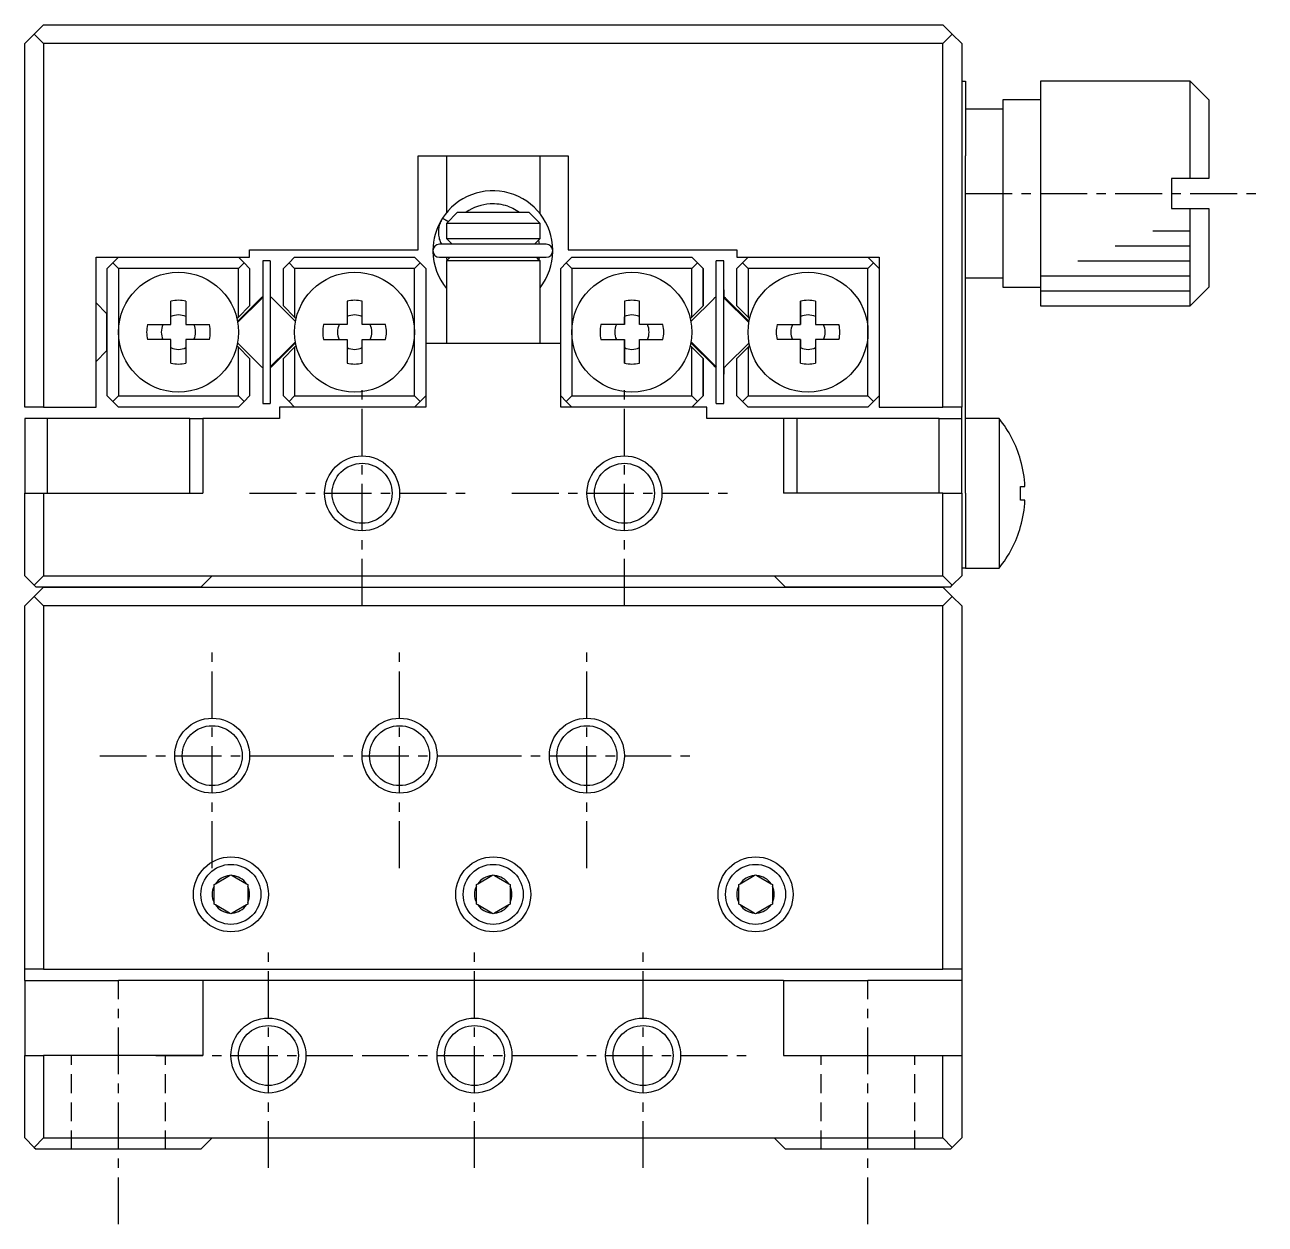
# Model space of a CAD drawing. Extents: x 10 to 206, y 10 to 153.
# Drawn here: x 90.24 to 123.34, y 31.4 to 63.4 of the extents above; entities that cross this region are included whole.
import ezdxf

# ---------------------------------------------------------------- set-up
doc = ezdxf.new("R2010")
doc.units = 0
doc.linetypes.add('CENTER', pattern=[2, 1.25, -0.25, 0.25, -0.25])
doc.linetypes.add('DASHED', pattern=[0.75, 0.5, -0.25])
doc.layers.get('0').update_dxf_attribs({"linetype": 'CONTINUOUS'})
doc.layers.add('CENTER', color=1, linetype='CENTER')

msp = doc.modelspace()

# ---------------------------------------------------------------- linework, layer by layer
at = {"color": 7, "linetype": 'CONTINUOUS'}
for p, q in [((90.741, 63.397), (90.491, 63.147)), ((90.741, 63.397), (114.741, 63.397)), ((114.991, 63.147), (114.741, 63.397)), ((90.491, 63.147), (90.241, 62.897)), ((90.241, 53.197), (90.241, 62.897)), ((90.741, 62.897), (90.491, 63.147)), ((90.741, 62.897), (90.741, 53.197)), ((114.741, 62.897), (90.741, 62.897)), ((114.991, 63.147), (114.741, 62.897)), ((114.741, 53.197), (114.741, 62.897)), ((115.241, 62.897), (114.991, 63.147)), ((115.241, 62.897), (115.241, 53.197)), ((115.241, 61.897), (115.341, 61.897)), ((115.341, 61.897), (115.341, 59.897)), ((117.341, 61.897), (117.341, 55.897)), ((121.341, 61.897), (117.341, 61.897)), ((121.341, 59.297), (121.341, 61.897)), ((121.841, 61.397), (121.341, 61.897)), ((116.341, 61.397), (116.341, 56.397)), ((117.341, 61.397), (116.341, 61.397)), ((121.841, 61.397), (121.841, 59.297)), ((116.341, 61.147), (115.341, 61.147)), ((100.741, 59.897), (104.741, 59.897)), ((100.741, 57.397), (100.741, 59.897)), ((101.491, 59.897), (101.491, 58.377)), ((103.991, 58.355), (103.991, 59.897)), ((104.741, 59.897), (104.741, 57.397)), ((115.341, 51.697), (115.341, 59.897)), ((120.841, 59.297), (120.841, 58.497)), ((121.341, 59.297), (120.841, 59.297)), ((121.841, 59.297), (121.341, 59.297)), ((101.791, 58.397), (101.491, 58.097)), ((101.791, 58.397), (103.691, 58.397)), ((103.129, 58.554), (103.261, 58.502)), ((103.261, 58.502), (103.353, 58.454)), ((103.353, 58.454), (103.444, 58.397)), ((103.991, 58.097), (103.691, 58.397)), ((120.841, 58.497), (121.341, 58.497)), ((121.341, 55.897), (121.341, 58.497)), ((121.341, 58.497), (121.841, 58.497)), ((121.841, 58.497), (121.841, 56.397)), ((101.281, 57.947), (101.278, 57.914)), ((101.286, 57.98), (101.281, 57.947)), ((101.292, 58.013), (101.286, 57.98)), ((101.301, 58.046), (101.292, 58.013)), ((101.31, 58.078), (101.301, 58.046)), ((101.322, 58.109), (101.31, 58.078)), ((101.334, 58.14), (101.322, 58.109)), ((101.349, 58.17), (101.334, 58.14)), ((101.365, 58.2), (101.349, 58.17)), ((101.382, 58.228), (101.361, 58.193)), ((101.381, 58.227), (101.365, 58.2)), ((101.382, 58.228), (101.381, 58.227)), ((101.387, 58.235), (101.382, 58.228)), ((101.383, 58.228), (101.382, 58.228)), ((101.385, 58.228), (101.383, 58.228)), ((101.387, 58.227), (101.385, 58.228)), ((101.387, 58.235), (101.545, 58.151)), ((101.391, 58.226), (101.387, 58.227)), ((101.395, 58.224), (101.391, 58.226)), ((101.4, 58.222), (101.395, 58.224)), ((101.406, 58.22), (101.4, 58.222)), ((101.413, 58.216), (101.406, 58.22)), ((101.42, 58.213), (101.413, 58.216)), ((101.427, 58.209), (101.42, 58.213)), ((101.436, 58.205), (101.427, 58.209)), ((101.444, 58.2), (101.436, 58.205)), ((101.454, 58.195), (101.444, 58.2)), ((101.463, 58.189), (101.454, 58.195)), ((101.473, 58.183), (101.463, 58.189)), ((101.484, 58.177), (101.473, 58.183)), ((101.494, 58.171), (101.484, 58.177)), ((103.991, 58.097), (101.491, 58.097)), ((101.491, 58.097), (101.491, 57.697)), ((101.505, 58.164), (101.494, 58.171)), ((101.516, 58.158), (101.505, 58.164)), ((101.527, 58.151), (101.516, 58.158)), ((101.538, 58.144), (101.527, 58.151)), ((103.991, 57.697), (103.991, 58.097)), ((104.082, 58.226), (104.082, 58.227)), ((104.082, 58.227), (104.082, 58.227)), ((104.103, 58.191), (104.082, 58.227)), ((101.278, 57.914), (101.276, 57.881)), ((101.276, 57.881), (101.277, 57.847)), ((101.277, 57.847), (101.278, 57.814)), ((101.278, 57.814), (101.282, 57.781)), ((101.282, 57.781), (101.287, 57.748)), ((101.287, 57.748), (101.294, 57.715)), ((101.294, 57.715), (101.302, 57.682)), ((101.302, 57.682), (101.312, 57.65)), ((101.312, 57.65), (101.324, 57.619)), ((101.324, 57.619), (101.337, 57.588)), ((101.491, 57.697), (103.991, 57.697)), ((101.491, 57.697), (101.644, 57.544)), ((103.838, 57.544), (103.991, 57.697)), ((103.949, 57.655), (103.97, 57.543)), ((96.241, 57.397), (100.741, 57.397)), ((96.241, 57.197), (96.241, 57.397)), ((104.156, 57.544), (101.306, 57.544)), ((101.337, 57.588), (101.352, 57.558)), ((101.352, 57.558), (101.359, 57.544)), ((104.741, 57.397), (109.241, 57.397)), ((109.241, 57.397), (109.241, 57.197)), ((92.141, 57.197), (96.241, 57.197)), ((92.141, 53.197), (92.141, 57.197)), ((92.591, 57.047), (92.441, 56.897)), ((92.591, 57.047), (92.741, 57.197)), ((92.741, 56.897), (92.591, 57.047)), ((95.941, 57.197), (96.091, 57.047)), ((96.091, 57.047), (95.941, 56.897)), ((96.241, 56.897), (96.091, 57.047)), ((96.591, 57.097), (96.591, 53.297)), ((96.791, 57.097), (96.591, 57.097)), ((96.791, 57.097), (96.791, 53.297)), ((97.291, 57.047), (97.141, 56.897)), ((97.291, 57.047), (97.441, 57.197)), ((97.441, 56.897), (97.291, 57.047)), ((97.441, 57.197), (100.641, 57.197)), ((100.641, 57.197), (100.791, 57.047)), ((100.791, 57.047), (100.641, 56.897)), ((100.941, 56.897), (100.791, 57.047)), ((101.306, 57.194), (104.156, 57.194)), ((101.588, 57.194), (101.491, 57.097)), ((103.991, 57.097), (101.491, 57.097)), ((101.491, 57.097), (101.491, 54.897)), ((101.507, 57.114), (101.494, 57.194)), ((101.588, 57.194), (101.508, 57.114)), ((103.958, 57.129), (103.894, 57.194)), ((103.991, 57.097), (103.894, 57.194)), ((103.97, 57.194), (103.959, 57.129)), ((103.991, 54.897), (103.991, 57.097)), ((104.691, 57.047), (104.541, 56.897)), ((104.691, 57.047), (104.841, 57.197)), ((104.841, 56.897), (104.691, 57.047)), ((104.841, 57.197), (108.041, 57.197)), ((108.041, 57.197), (108.191, 57.047)), ((108.191, 57.047), (108.041, 57.197)), ((108.191, 57.047), (108.041, 56.897)), ((108.341, 56.897), (108.191, 57.047)), ((108.191, 57.047), (108.341, 56.897)), ((108.691, 53.297), (108.691, 57.097)), ((108.891, 57.097), (108.691, 57.097)), ((108.891, 53.297), (108.891, 57.097)), ((108.891, 56.139), (108.891, 57.097)), ((109.241, 57.197), (113.041, 57.197)), ((109.391, 57.047), (109.241, 56.897)), ((109.391, 57.047), (109.541, 57.197)), ((109.541, 56.897), (109.391, 57.047)), ((112.741, 57.197), (112.891, 57.047)), ((112.891, 57.047), (112.741, 57.197)), ((112.891, 57.047), (112.741, 56.897)), ((113.041, 56.897), (112.891, 57.047)), ((112.891, 57.047), (113.041, 56.897)), ((113.041, 57.197), (113.041, 53.197)), ((92.441, 53.497), (92.441, 56.897)), ((95.941, 56.897), (92.741, 56.897)), ((92.741, 56.897), (92.741, 55.197)), ((95.941, 55.596), (95.941, 56.897)), ((96.241, 56.897), (96.241, 55.896)), ((97.141, 55.896), (97.141, 56.897)), ((97.441, 56.897), (97.441, 55.596)), ((100.641, 56.897), (97.441, 56.897)), ((100.641, 55.197), (100.641, 56.897)), ((100.941, 56.897), (100.941, 54.897)), ((104.541, 54.897), (104.541, 56.897)), ((108.041, 56.897), (104.841, 56.897)), ((104.841, 56.897), (104.841, 55.197)), ((108.041, 55.596), (108.041, 56.897)), ((108.341, 56.897), (108.341, 55.896)), ((108.341, 55.896), (108.341, 56.897)), ((109.241, 55.896), (109.241, 56.897)), ((112.741, 56.897), (109.541, 56.897)), ((109.541, 56.897), (109.541, 55.596)), ((112.741, 55.197), (112.741, 56.897)), ((115.341, 56.647), (116.341, 56.647)), ((108.891, 56.322), (108.891, 56.139)), ((108.891, 56.139), (108.891, 56.322)), ((108.891, 56.322), (108.891, 56.139)), ((108.891, 56.139), (108.891, 56.322)), ((108.891, 56.322), (108.891, 56.139)), ((108.891, 56.139), (108.891, 56.322)), ((108.891, 56.322), (108.891, 56.139)), ((108.891, 56.139), (108.891, 56.322)), ((108.891, 56.322), (108.891, 56.139)), ((108.891, 56.139), (108.891, 56.322)), ((108.891, 56.322), (108.891, 56.139)), ((108.891, 56.119), (108.891, 56.322)), ((108.891, 56.322), (108.891, 56.119)), ((108.891, 54.072), (108.891, 56.322)), ((116.341, 56.397), (117.341, 56.397)), ((121.341, 55.897), (121.841, 56.397)), ((92.425, 55.697), (92.141, 55.982)), ((94.141, 55.397), (94.141, 56.023)), ((94.541, 56.023), (94.541, 55.397)), ((96.532, 56.098), (95.915, 55.482)), ((95.92, 55.452), (96.567, 56.098)), ((97.466, 55.482), (96.85, 56.098)), ((98.841, 56.023), (98.841, 55.397)), ((99.241, 55.397), (99.241, 56.023)), ((106.241, 56.023), (106.241, 55.397)), ((106.241, 56.023), (106.241, 55.61)), ((106.641, 55.397), (106.641, 56.023)), ((108.632, 56.098), (108.015, 55.482)), ((108.914, 56.098), (109.561, 55.452)), ((108.914, 56.098), (109.303, 55.71)), ((109.566, 55.482), (108.95, 56.098)), ((110.941, 55.397), (110.941, 56.023)), ((110.941, 56.023), (110.941, 55.61)), ((111.341, 56.023), (111.341, 55.397)), ((92.425, 55.697), (92.425, 55.197)), ((95.941, 55.596), (96.241, 55.896)), ((97.141, 55.896), (97.441, 55.596)), ((106.241, 55.397), (106.241, 55.61)), ((108.041, 55.596), (108.341, 55.896)), ((108.341, 55.896), (108.041, 55.596)), ((109.241, 55.896), (109.541, 55.596)), ((109.303, 55.71), (109.561, 55.452)), ((110.941, 55.61), (110.941, 55.397)), ((117.341, 55.897), (121.341, 55.897)), ((93.515, 55.397), (94.141, 55.397)), ((94.541, 55.397), (95.167, 55.397)), ((95.9, 55.555), (95.941, 55.596)), ((97.441, 55.596), (97.481, 55.555)), ((98.841, 55.397), (98.215, 55.397)), ((99.867, 55.397), (99.241, 55.397)), ((106.241, 55.397), (105.615, 55.397)), ((107.267, 55.397), (106.641, 55.397)), ((108.041, 55.596), (108, 55.555)), ((108, 55.555), (108.041, 55.596)), ((109.541, 55.596), (109.581, 55.555)), ((110.315, 55.397), (110.941, 55.397)), ((111.341, 55.397), (111.967, 55.397)), ((92.425, 55.197), (92.425, 54.697)), ((92.741, 55.197), (92.741, 53.497)), ((94.141, 54.997), (93.515, 54.997)), ((94.141, 54.371), (94.141, 54.997)), ((94.541, 54.997), (94.541, 54.371)), ((95.167, 54.997), (94.541, 54.997)), ((98.215, 54.997), (98.841, 54.997)), ((98.841, 54.997), (98.841, 54.371)), ((99.241, 54.371), (99.241, 54.997)), ((99.241, 54.997), (99.867, 54.997)), ((100.641, 53.497), (100.641, 55.197)), ((104.841, 55.197), (104.841, 53.497)), ((105.615, 54.997), (106.241, 54.997)), ((106.241, 54.997), (106.241, 54.371)), ((106.241, 54.783), (106.241, 54.997)), ((106.641, 54.371), (106.641, 54.997)), ((106.641, 54.997), (107.267, 54.997)), ((110.941, 54.997), (110.315, 54.997)), ((110.941, 54.371), (110.941, 54.997)), ((110.941, 54.997), (110.941, 54.783)), ((111.341, 54.997), (111.341, 54.371)), ((111.967, 54.997), (111.341, 54.997)), ((112.741, 53.497), (112.741, 55.197)), ((92.141, 54.412), (92.425, 54.697)), ((95.941, 54.798), (95.9, 54.839)), ((95.915, 54.912), (96.532, 54.295)), ((96.241, 54.498), (95.941, 54.798)), ((95.941, 53.497), (95.941, 54.798)), ((97.203, 54.684), (96.814, 54.295)), ((96.85, 54.295), (97.466, 54.912)), ((97.441, 54.798), (97.141, 54.498)), ((97.461, 54.942), (97.203, 54.684)), ((97.481, 54.839), (97.441, 54.798)), ((97.441, 54.798), (97.441, 53.497)), ((100.941, 54.897), (100.941, 53.197)), ((104.541, 54.897), (100.941, 54.897)), ((104.541, 53.197), (104.541, 54.897)), ((106.241, 54.371), (106.241, 54.783)), ((108, 54.839), (108.041, 54.798)), ((108.041, 54.798), (108, 54.839)), ((108.015, 54.912), (108.632, 54.295)), ((108.278, 54.684), (108.02, 54.942)), ((108.041, 54.798), (108.341, 54.498)), ((108.341, 54.498), (108.041, 54.798)), ((108.041, 53.497), (108.041, 54.798)), ((108.667, 54.295), (108.278, 54.684)), ((108.95, 54.295), (109.566, 54.912)), ((109.541, 54.798), (109.241, 54.498)), ((109.581, 54.839), (109.541, 54.798)), ((109.541, 54.798), (109.541, 53.497)), ((110.941, 54.371), (110.941, 54.783)), ((96.241, 54.498), (96.241, 53.497)), ((97.141, 53.497), (97.141, 54.498)), ((108.341, 54.498), (108.341, 53.497)), ((108.341, 53.497), (108.341, 54.498)), ((109.241, 53.497), (109.241, 54.498)), ((108.891, 54.255), (108.891, 54.072)), ((108.891, 54.072), (108.891, 54.255)), ((108.891, 54.255), (108.891, 54.072)), ((108.891, 54.072), (108.891, 54.255)), ((108.891, 54.255), (108.891, 54.072)), ((108.891, 54.072), (108.891, 54.255)), ((108.891, 54.255), (108.891, 54.072)), ((108.891, 54.072), (108.891, 54.255)), ((108.891, 54.255), (108.891, 54.072)), ((108.891, 54.072), (108.891, 54.255)), ((108.891, 54.255), (108.891, 54.072)), ((108.891, 54.072), (108.891, 54.255)), ((108.891, 54.255), (108.891, 54.072)), ((108.891, 53.297), (108.891, 54.255)), ((92.441, 53.497), (92.591, 53.347)), ((92.591, 53.347), (92.741, 53.497)), ((92.741, 53.197), (92.591, 53.347)), ((92.741, 53.497), (95.941, 53.497)), ((95.941, 53.497), (96.091, 53.347)), ((96.091, 53.347), (95.941, 53.197)), ((96.091, 53.347), (96.241, 53.497)), ((96.591, 53.297), (96.791, 53.297)), ((97.141, 53.497), (97.291, 53.347)), ((97.291, 53.347), (97.441, 53.497)), ((97.441, 53.197), (97.291, 53.347)), ((97.441, 53.497), (100.641, 53.497)), ((100.641, 53.497), (100.791, 53.347)), ((100.791, 53.347), (100.641, 53.197)), ((100.791, 53.347), (100.941, 53.497)), ((104.541, 53.497), (104.691, 53.347)), ((104.691, 53.347), (104.841, 53.497)), ((104.841, 53.197), (104.691, 53.347)), ((104.841, 53.497), (108.041, 53.497)), ((108.041, 53.497), (108.191, 53.347)), ((108.191, 53.347), (108.041, 53.197)), ((108.041, 53.197), (108.191, 53.347)), ((108.191, 53.347), (108.341, 53.497)), ((108.341, 53.497), (108.191, 53.347)), ((108.691, 53.297), (108.891, 53.297)), ((109.241, 53.497), (109.391, 53.347)), ((109.391, 53.347), (109.541, 53.497)), ((109.541, 53.197), (109.391, 53.347)), ((109.541, 53.497), (112.741, 53.497)), ((112.741, 53.497), (112.891, 53.347)), ((112.891, 53.347), (112.741, 53.197)), ((112.741, 53.197), (112.891, 53.347)), ((112.891, 53.347), (113.041, 53.497)), ((113.041, 53.497), (112.891, 53.347)), ((90.741, 53.197), (90.241, 53.197)), ((90.741, 53.197), (92.141, 53.197)), ((95.941, 53.197), (92.741, 53.197)), ((97.041, 53.197), (97.041, 52.897)), ((100.941, 53.197), (97.041, 53.197)), ((108.441, 53.197), (104.541, 53.197)), ((108.441, 52.897), (108.441, 53.197)), ((112.741, 53.197), (109.541, 53.197)), ((113.041, 53.197), (114.741, 53.197)), ((115.241, 53.197), (114.741, 53.197)), ((115.241, 50.897), (115.241, 53.197)), ((90.241, 52.897), (90.241, 50.897)), ((90.841, 52.897), (90.241, 52.897)), ((94.641, 52.897), (90.841, 52.897)), ((90.841, 52.897), (90.841, 50.897)), ((94.641, 52.897), (94.991, 52.897)), ((94.641, 50.897), (94.641, 52.897)), ((94.991, 52.897), (94.991, 50.897)), ((97.041, 52.897), (94.991, 52.897)), ((110.491, 52.897), (108.441, 52.897)), ((110.491, 52.897), (110.491, 50.897)), ((110.841, 52.897), (110.491, 52.897)), ((114.641, 52.897), (110.841, 52.897)), ((110.841, 52.897), (110.841, 50.897)), ((114.641, 52.897), (115.241, 52.897)), ((114.641, 50.897), (114.641, 52.897)), ((116.239, 52.897), (115.341, 52.897)), ((116.239, 52.897), (116.239, 48.897)), ((115.341, 50.897), (115.341, 51.697)), ((116.81, 51.783), (116.815, 51.786)), ((116.81, 51.077), (116.931, 51.077)), ((116.81, 50.717), (116.81, 51.077)), ((90.241, 48.697), (90.241, 50.897)), ((90.241, 50.897), (90.741, 50.897)), ((90.741, 50.897), (90.741, 48.697)), ((90.741, 50.897), (94.991, 50.897)), ((114.741, 50.897), (110.491, 50.897)), ((114.741, 48.697), (114.741, 50.897)), ((114.741, 50.897), (115.241, 50.897)), ((115.241, 50.897), (115.241, 48.697)), ((115.341, 50.897), (115.341, 48.897)), ((116.931, 50.717), (116.81, 50.717)), ((116.815, 50.008), (116.81, 50.011)), ((90.491, 48.447), (90.241, 48.697)), ((90.741, 48.697), (90.491, 48.447)), ((90.741, 48.697), (95.241, 48.697)), ((94.941, 48.397), (95.241, 48.697)), ((95.241, 48.697), (110.241, 48.697)), ((110.241, 48.697), (114.741, 48.697)), ((110.241, 48.697), (110.541, 48.397)), ((114.991, 48.447), (114.741, 48.697)), ((115.241, 48.697), (114.991, 48.447)), ((115.341, 48.897), (115.241, 48.897)), ((115.341, 48.897), (116.239, 48.897)), ((90.541, 48.397), (90.491, 48.447)), ((90.741, 48.397), (90.491, 48.147)), ((94.941, 48.397), (90.541, 48.397)), ((90.741, 48.397), (114.741, 48.397)), ((114.941, 48.397), (110.541, 48.397)), ((114.741, 48.397), (114.991, 48.147)), ((114.941, 48.397), (114.991, 48.447)), ((90.491, 48.147), (90.241, 47.897)), ((90.741, 47.897), (90.491, 48.147)), ((114.991, 48.147), (114.741, 47.897)), ((115.241, 47.897), (114.991, 48.147)), ((90.241, 38.197), (90.241, 47.897)), ((90.741, 47.897), (90.741, 38.197)), ((114.741, 47.897), (90.741, 47.897)), ((114.741, 38.197), (114.741, 47.897)), ((115.241, 47.897), (115.241, 38.197)), ((101.04, 43.816), (101.036, 43.814)), ((95.704, 40.696), (95.741, 40.717)), ((95.741, 40.717), (95.777, 40.696)), ((102.704, 40.696), (102.741, 40.717)), ((102.741, 40.717), (102.777, 40.696)), ((109.704, 40.696), (109.741, 40.717)), ((109.741, 40.717), (109.777, 40.696)), ((95.291, 40.457), (95.327, 40.478)), ((95.291, 40.415), (95.291, 40.457)), ((95.291, 39.979), (95.291, 40.415)), ((95.327, 40.478), (95.704, 40.696)), ((95.777, 40.696), (96.154, 40.478)), ((96.154, 40.478), (96.191, 40.457)), ((96.191, 40.457), (96.191, 40.415)), ((96.191, 40.415), (96.191, 39.979)), ((102.291, 40.457), (102.327, 40.478)), ((102.291, 40.415), (102.291, 40.457)), ((102.291, 39.979), (102.291, 40.415)), ((102.327, 40.478), (102.704, 40.696)), ((102.777, 40.696), (103.154, 40.478)), ((103.154, 40.478), (103.191, 40.457)), ((103.191, 40.457), (103.191, 40.415)), ((103.191, 40.415), (103.191, 39.979)), ((109.291, 40.457), (109.327, 40.478)), ((109.291, 40.415), (109.291, 40.457)), ((109.291, 39.979), (109.291, 40.415)), ((109.327, 40.478), (109.704, 40.696)), ((109.777, 40.696), (110.154, 40.478)), ((110.154, 40.478), (110.191, 40.457)), ((110.191, 40.457), (110.191, 40.415)), ((110.191, 40.415), (110.191, 39.979)), ((95.291, 39.937), (95.291, 39.979)), ((95.327, 39.916), (95.291, 39.937)), ((95.704, 39.698), (95.327, 39.916)), ((96.154, 39.916), (95.777, 39.698)), ((96.191, 39.937), (96.154, 39.916)), ((96.191, 39.979), (96.191, 39.937)), ((102.291, 39.937), (102.291, 39.979)), ((102.327, 39.916), (102.291, 39.937)), ((102.704, 39.698), (102.327, 39.916)), ((103.154, 39.916), (102.777, 39.698)), ((103.191, 39.937), (103.154, 39.916)), ((103.191, 39.979), (103.191, 39.937)), ((109.291, 39.937), (109.291, 39.979)), ((109.327, 39.916), (109.291, 39.937)), ((109.704, 39.698), (109.327, 39.916)), ((110.154, 39.916), (109.777, 39.698)), ((110.191, 39.937), (110.154, 39.916)), ((110.191, 39.979), (110.191, 39.937)), ((95.741, 39.677), (95.704, 39.698)), ((95.777, 39.698), (95.741, 39.677)), ((102.741, 39.677), (102.704, 39.698)), ((102.777, 39.698), (102.741, 39.677)), ((109.741, 39.677), (109.704, 39.698)), ((109.777, 39.698), (109.741, 39.677)), ((90.741, 38.197), (90.241, 38.197)), ((90.241, 37.897), (90.241, 38.197)), ((90.741, 38.197), (114.741, 38.197)), ((115.241, 38.197), (114.741, 38.197)), ((115.241, 38.197), (115.241, 37.897)), ((90.241, 37.897), (90.241, 35.897)), ((90.241, 37.897), (92.741, 37.897)), ((94.991, 37.897), (92.741, 37.897)), ((94.991, 37.897), (94.991, 35.897)), ((110.491, 37.897), (94.991, 37.897)), ((110.491, 37.897), (112.741, 37.897)), ((110.491, 37.897), (110.491, 35.897)), ((115.241, 37.897), (112.741, 37.897)), ((115.241, 37.897), (115.241, 35.897)), ((90.241, 33.697), (90.241, 35.897)), ((90.241, 35.897), (90.741, 35.897)), ((90.741, 35.897), (90.741, 33.697)), ((94.991, 35.897), (90.741, 35.897)), ((110.491, 35.897), (114.741, 35.897)), ((114.741, 33.697), (114.741, 35.897)), ((114.741, 35.897), (115.241, 35.897)), ((115.241, 35.897), (115.241, 33.697)), ((90.491, 33.447), (90.241, 33.697)), ((90.741, 33.697), (90.491, 33.447)), ((90.491, 33.447), (90.541, 33.397)), ((90.741, 33.697), (95.241, 33.697)), ((94.941, 33.397), (95.241, 33.697)), ((95.241, 33.697), (110.241, 33.697)), ((110.241, 33.697), (114.741, 33.697)), ((110.241, 33.697), (110.541, 33.397)), ((114.991, 33.447), (114.741, 33.697)), ((114.941, 33.397), (114.991, 33.447)), ((115.241, 33.697), (114.991, 33.447)), ((94.941, 33.397), (90.541, 33.397)), ((114.941, 33.397), (110.541, 33.397))]:
    msp.add_line(p, q, dxfattribs=at)
at = {"color": 3, "linetype": 'CONTINUOUS'}
for p, q in [((120.341, 57.897), (121.341, 57.897)), ((119.341, 57.497), (121.341, 57.497)), ((118.341, 57.097), (121.341, 57.097)), ((117.341, 56.697), (121.341, 56.697)), ((117.341, 56.297), (121.341, 56.297))]:
    msp.add_line(p, q, dxfattribs=at)
at = {"color": 3, "linetype": 'DASHED'}
for p, q in [((91.491, 33.397), (91.491, 35.897)), ((93.991, 33.397), (93.991, 35.897)), ((111.491, 33.397), (111.491, 35.897)), ((113.991, 33.397), (113.991, 35.897))]:
    msp.add_line(p, q, dxfattribs=at)
at = {"color": 7, "linetype": 'CONTINUOUS'}
for centre, radius in [((94.341, 55.197), 1.6), ((99.041, 55.197), 1.6), ((106.441, 55.197), 1.6), ((111.141, 55.197), 1.6), ((99.241, 50.897), 0.8), ((106.241, 50.897), 0.8), ((95.241, 43.897), 0.8), ((100.241, 43.897), 0.8), ((105.241, 43.897), 0.8), ((95.741, 40.197), 0.8), ((102.741, 40.197), 0.8), ((109.741, 40.197), 0.8), ((96.741, 35.897), 0.8), ((102.241, 35.897), 0.8), ((106.741, 35.897), 0.8)]:
    msp.add_circle(centre, radius, dxfattribs=at)
at = {"color": 3, "linetype": 'CONTINUOUS'}
for centre in [(99.241, 50.897), (106.241, 50.897), (95.241, 43.897), (100.241, 43.897), (105.241, 43.897), (95.741, 40.197), (102.741, 40.197), (109.741, 40.197), (96.741, 35.897), (102.241, 35.897), (106.741, 35.897)]:
    msp.add_circle(centre, 1, dxfattribs=at)
at = {"color": 7, "linetype": 'CONTINUOUS'}
for centre, radius, start, end in [((102.731, 57.369), 1.6, 0.6738, 147.5564), ((102.732, 57.369), 1.251, 93.3854, 124.6777), ((102.732, 57.374), 1.246, 71.4139, 93.3896), ((102.737, 57.367), 1.605, 149.0517, 179.271), ((101.306, 57.369), 0.175, 90, 270), ((102.729, 57.368), 1.597, 180.6747, 219.1363), ((102.726, 57.371), 1.605, 322.0059, 359.2712), ((104.156, 57.369), 0.175, 270, 90), ((94.341, 55.197), 0.85, 76.391, 103.609), ((96.673, 55.957), 0.2, 114.3061, 135), ((96.708, 55.957), 0.2, 126.0427, 135), ((96.708, 55.957), 0.2, 45, 65.6939), ((99.041, 55.197), 0.85, 76.391, 103.609), ((106.441, 55.197), 0.85, 76.391, 103.609), ((108.773, 55.957), 0.2, 114.3061, 135), ((108.808, 55.957), 0.2, 45, 65.6939), ((108.773, 55.957), 0.2, 45, 53.9573), ((111.141, 55.197), 0.85, 76.391, 103.609), ((94.341, 55.197), 0.459, 64.1861, 115.8139), ((99.041, 55.197), 0.459, 64.1861, 115.8139), ((106.441, 55.197), 0.459, 64.1861, 115.8139), ((111.141, 55.197), 0.459, 64.1861, 115.8139), ((94.341, 55.197), 0.85, 166.391, 193.609), ((94.341, 55.197), 0.459, 154.1861, 205.8139), ((94.341, 55.197), 0.459, 334.1861, 25.8139), ((94.341, 55.197), 0.85, 346.391, 13.609), ((99.041, 55.197), 0.85, 166.391, 193.609), ((99.041, 55.197), 0.459, 154.1861, 205.8139), ((99.041, 55.197), 0.459, 334.1861, 25.8139), ((99.041, 55.197), 0.85, 346.391, 13.609), ((106.441, 55.197), 0.85, 166.391, 193.609), ((106.441, 55.197), 0.459, 154.1861, 205.8139), ((106.441, 55.197), 0.459, 334.1861, 25.8139), ((106.441, 55.197), 0.85, 346.391, 13.609), ((111.141, 55.197), 0.85, 166.391, 193.609), ((111.141, 55.197), 0.459, 154.1861, 205.8139), ((111.141, 55.197), 0.459, 334.1861, 25.8139), ((111.141, 55.197), 0.85, 346.391, 13.609), ((94.341, 55.197), 0.459, 244.1861, 295.8139), ((99.041, 55.197), 0.459, 244.1861, 295.8139), ((106.441, 55.197), 0.459, 244.1861, 295.8139), ((111.141, 55.197), 0.459, 244.1861, 295.8139), ((94.341, 55.197), 0.85, 256.391, 283.609), ((96.673, 54.437), 0.2, 225, 245.6939), ((96.673, 54.437), 0.2, 306.0427, 315), ((96.708, 54.437), 0.2, 294.3061, 315), ((99.041, 55.197), 0.85, 256.391, 283.609), ((106.441, 55.197), 0.85, 256.391, 283.609), ((108.773, 54.437), 0.2, 225, 245.6939), ((108.808, 54.437), 0.2, 225, 233.9573), ((108.808, 54.437), 0.2, 294.3061, 315), ((111.141, 55.197), 0.85, 256.391, 283.609), ((113.741, 50.897), 3.2, 16.1225, 38.6822), ((113.741, 50.897), 3.195, 3.2297, 16.1067), ((113.741, 50.897), 3.195, 343.8933, 356.7703), ((113.741, 50.897), 3.2, 321.3178, 343.8775), ((95.741, 40.197), 0.5, 154.1581, 205.8419), ((95.741, 40.197), 0.5, 94.1581, 145.8419), ((95.741, 40.197), 0.5, 34.1581, 85.8419), ((95.741, 40.197), 0.5, 334.1581, 25.8419), ((102.741, 40.197), 0.5, 154.1581, 205.8419), ((102.741, 40.197), 0.5, 94.1581, 145.8419), ((102.741, 40.197), 0.5, 34.1581, 85.8419), ((102.741, 40.197), 0.5, 334.1581, 25.8419), ((109.741, 40.197), 0.5, 154.1581, 205.8419), ((109.741, 40.197), 0.5, 94.1581, 145.8419), ((109.741, 40.197), 0.5, 34.1581, 85.8419), ((109.741, 40.197), 0.5, 334.1581, 25.8419), ((95.741, 40.197), 0.5, 214.1581, 265.8419), ((95.741, 40.197), 0.5, 274.1581, 325.8419), ((102.741, 40.197), 0.5, 214.1581, 265.8419), ((102.741, 40.197), 0.5, 274.1581, 325.8419), ((109.741, 40.197), 0.5, 214.1581, 265.8419), ((109.741, 40.197), 0.5, 274.1581, 325.8419)]:
    msp.add_arc(centre, radius, start, end, dxfattribs=at)
at = {"layer": 'CENTER', "color": 1, "linetype": 'CENTER'}
for p, q in [((115.341, 58.897), (123.341, 58.897)), ((99.241, 47.897), (99.241, 53.897)), ((106.241, 47.897), (106.241, 53.897)), ((96.241, 50.897), (102.241, 50.897)), ((103.241, 50.897), (109.241, 50.897)), ((95.241, 40.897), (95.241, 46.897)), ((100.241, 40.897), (100.241, 46.897)), ((105.241, 40.897), (105.241, 46.897)), ((92.241, 43.897), (98.241, 43.897)), ((97.241, 43.897), (103.241, 43.897)), ((102.241, 43.897), (108.241, 43.897)), ((96.741, 32.897), (96.741, 38.897)), ((102.241, 32.897), (102.241, 38.897)), ((106.741, 32.897), (106.741, 38.897)), ((92.741, 31.397), (92.741, 37.897)), ((112.741, 31.397), (112.741, 37.897)), ((93.741, 35.897), (99.741, 35.897)), ((99.241, 35.897), (105.241, 35.897)), ((103.741, 35.897), (109.741, 35.897))]:
    msp.add_line(p, q, dxfattribs=at)

doc.saveas('drawing.dxf')
